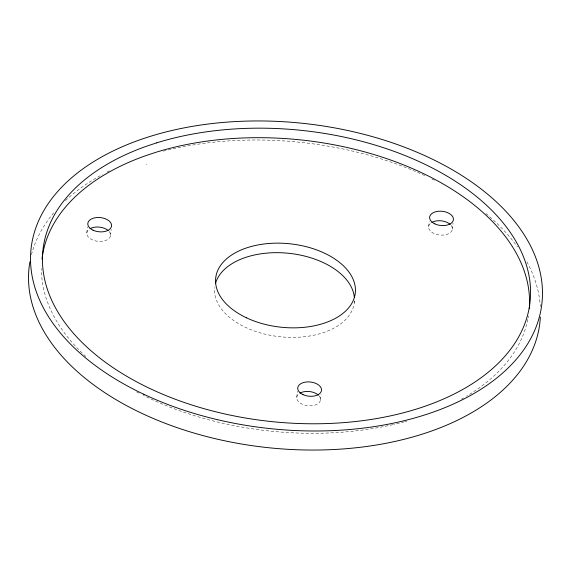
<?xml version="1.0" encoding="UTF-8"?>
<svg xmlns="http://www.w3.org/2000/svg" width="571" height="571" viewBox="0 0 571 571"><rect width="100%" height="100%" fill="white"/><g stroke="black" fill="none" stroke-linecap="round" stroke-linejoin="round"><path stroke-width="0.43" stroke-dasharray="2.85 2.14" d="M86.806 232.925L87.449 226.865M110.567 235.502L111.202 229.435M296.756 397.345L297.391 391.278M320.509 399.914L321.059 394.718M354.284 302.58L354.47 300.853M428.635 226.63L429.178 221.434M452.389 229.199L453.031 223.14M146.033 164.605L146.576 164.591M31.462 254.709A256.886 153.52 6 0 1 54.93 211.42M65.465 200.557A256.886 153.52 6 0 1 102.373 174.512M107.084 172.028A256.886 153.52 6 0 1 109.325 170.9M163.342 151.158A256.886 153.52 6 0 1 425.659 176.004M431.983 179.03A256.886 153.52 6 0 1 434.317 180.193M485.921 213.511A256.886 153.52 6 0 1 517.49 246.893M526.905 261.839A256.886 153.52 6 0 1 540.309 306.584M354.405 301.124A70.197 41.947 6 0 1 280.968 336.833A70.197 41.947 6 0 1 214.71 287.47M109.09 231.426A11.948 7.138 6 0 1 105.871 240.412A11.948 7.138 6 0 1 90.282 238.721A11.948 7.138 6 0 1 89.162 229.271M451.204 225.481A11.948 7.138 6 0 1 447.357 234.238A11.948 7.138 6 0 1 431.962 232.326A11.948 7.138 6 0 1 430.991 222.975M319.032 395.846A11.948 7.138 6 0 1 315.813 404.825A11.948 7.138 6 0 1 300.225 403.14A11.948 7.138 6 0 1 299.111 393.683M528.425 316.084A244.938 146.383 6 0 1 528.132 317.762M527.811 319.439A244.938 146.383 6 0 1 466.471 396.245M463.588 397.937A244.938 146.383 6 0 1 461.382 399.186M406.788 421.134A244.938 146.383 6 0 1 405.082 421.605M404.225 421.833A244.938 146.383 6 0 1 393.719 424.453M392.898 424.638A244.938 146.383 6 0 1 143.392 395.368M138.974 393.119A244.938 146.383 6 0 1 136.626 391.884M85.828 356.54A244.938 146.383 6 0 1 41.426 268.491"/><path stroke-width="0.86" d="M540.352 317.069A256.886 153.52 6 0 1 267.114 447.564A256.886 153.52 6 0 1 29.92 261.803M215.588 283.159A70.197 41.947 6 0 1 288.64 253.281A70.197 41.947 6 0 1 354.341 297.448M89.961 228.75A11.948 7.138 6 0 1 108.055 230.42M431.79 222.454A11.948 7.138 6 0 1 450.255 224.453M299.911 393.162A11.948 7.138 6 0 1 318.368 395.161M41.99 259.134A244.938 146.383 6 0 1 145.134 155.876L155.776 152.336A244.938 146.383 6 0 1 408.372 166.846A244.938 146.383 6 0 1 529.331 308.476M156.782 142.814L146.14 146.354A244.938 146.383 6 0 0 179.915 400.949A244.938 146.383 6 0 0 530.216 284.415A244.938 146.383 6 0 0 156.782 142.814M143.749 394.247A256.886 153.52 6 0 0 541.893 303.622A256.886 153.52 6 0 0 173.862 130.045A256.886 153.52 6 0 0 143.749 394.247M93.052 230.184A11.948 7.138 6 0 0 111.566 225.973A11.948 7.138 6 0 0 94.451 217.901A11.948 7.138 6 0 0 93.052 230.184M434.874 223.889A11.948 7.138 6 0 0 453.395 219.678A11.948 7.138 6 0 0 436.273 211.605A11.948 7.138 6 0 0 434.874 223.889M246.494 317.819A70.197 41.947 6 0 0 355.283 293.059A70.197 41.947 6 0 0 254.723 245.623A70.197 41.947 6 0 0 246.494 317.819M302.994 394.604A11.948 7.138 6 0 0 321.509 390.386A11.948 7.138 6 0 0 304.393 382.313A11.948 7.138 6 0 0 302.994 394.604"/></g></svg>
